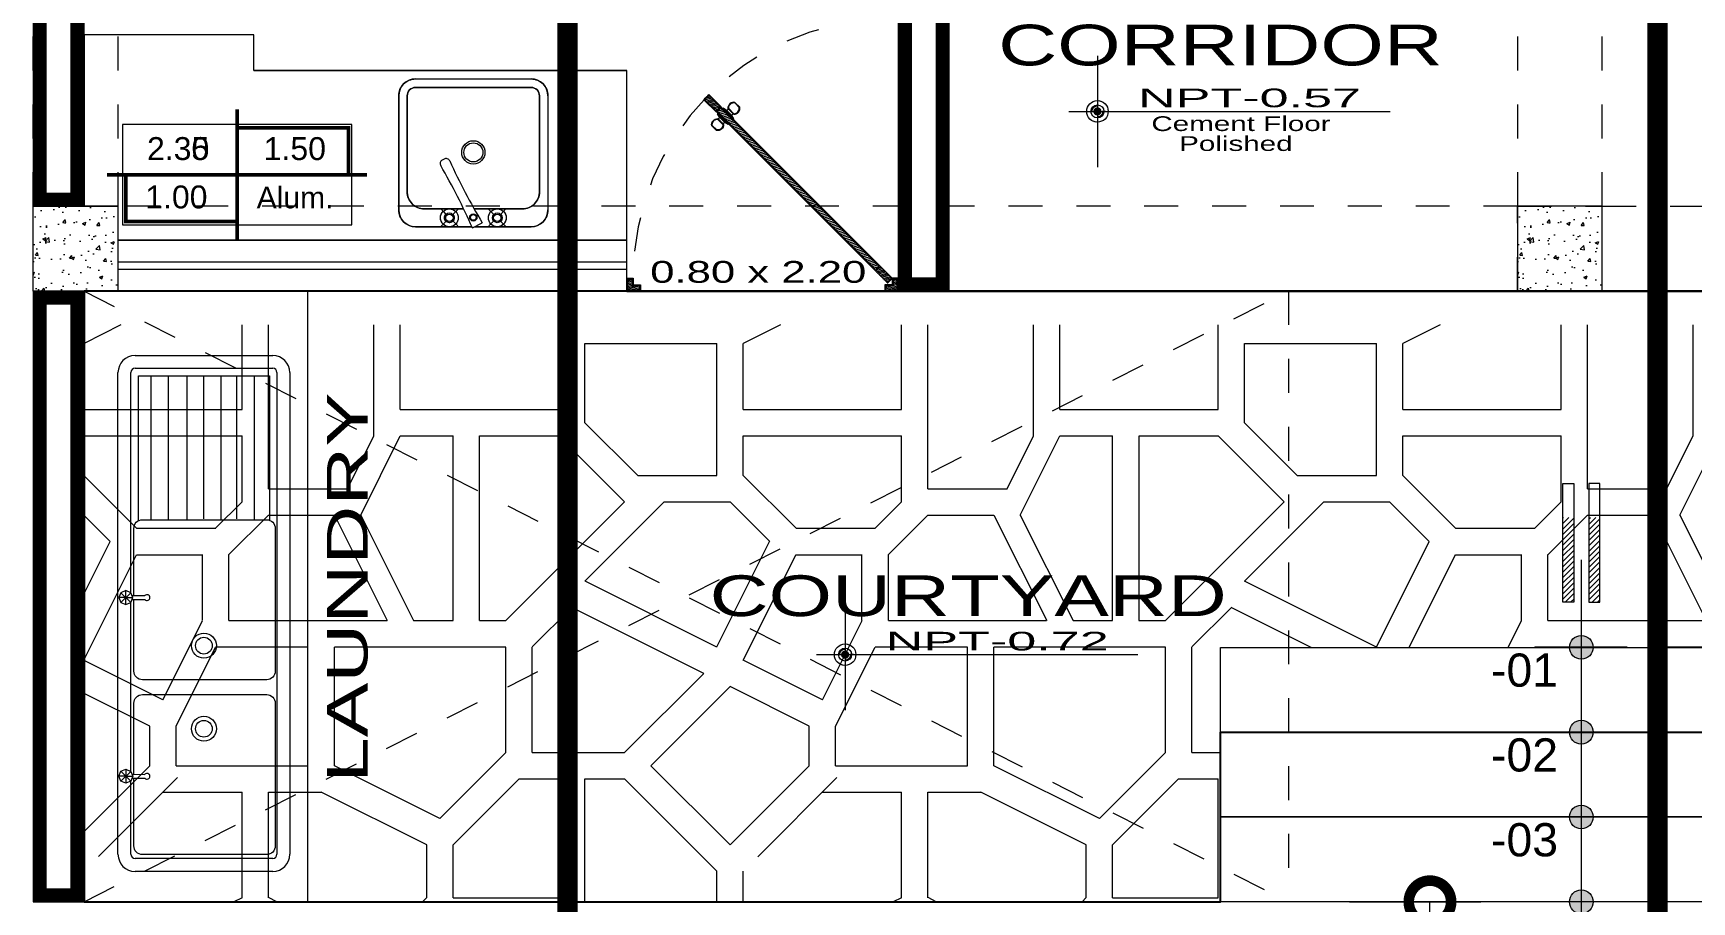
# Model space of a CAD drawing. Header units: millimetres. Extents: x 1555 to 3397, y 790 to 1592.
# Drawn here: x 1643.278 to 1648.166, y 812.033 to 814.593 of the extents above; entities that cross this region are included whole.
import ezdxf
from ezdxf.enums import TextEntityAlignment as Align

# ---------------------------------------------------------------- set-up
doc = ezdxf.new("R2010")
doc.units = ezdxf.units.MM
for name, pattern in [('ACAD_ISO10W100', [18.5, 12, -3, 0.5, -3]), ('DASHDOT', [1, 0.5, -0.25, 0, -0.25]), ('HIDDEN2', [4.7625, 3.175, -1.5875])]:
    doc.linetypes.add(name, pattern=pattern)
doc.layers.get('0').update_dxf_attribs({"lineweight": 5})
doc.layers.get('Defpoints').update_dxf_attribs({"lineweight": 5})
for name, color, linetype, lineweight in [('0-Columna', 253, 'Continuous', 13), ('0-Hach de Muro Alto', 145, 'Continuous', 5), ('0-Muro Alto', 145, 'Continuous', 5), ('1 simbolos', 250, 'Continuous', 9), ('COTAS', 7, 'Continuous', 9), ('FURNITURE', 155, 'Continuous', 5), ('muebles', 8, 'Continuous', 5), ('PASOS', 126, 'Continuous', 5), ('PUERTAS', 57, 'Continuous', 9), ('SIMBOLO CORTES', 10, 'DASHDOT', 5), ('SOMBRA01', 250, 'Continuous', 20), ('TEXT2', 7, 'Continuous', 9), ('TEXTURA VARIOS', 251, 'Continuous', 9), ('TEXTURAS ACHURADOS', 47, 'Continuous', 5), ('VENTANA', 150, 'Continuous', 5)]:
    doc.layers.add(name, color=color, linetype=linetype, lineweight=lineweight)
for name, color, linetype, lineweight, true_color in [('1 numeracion puertas ventanas', 7, 'Continuous', 9, 0x504a45), ('DETALLE TABLERO COCINA', 7, 'Continuous', 5, 0x686555), ('ESCALERA', 7, 'Continuous', 9, 0xb55e94), ('FLECHA ESCALERA', 7, 'Continuous', 5, 0xd15129), ('PISO 02', 7, 'Continuous', 15, 0x6b6a56), ('PISO LM', 7, 'Continuous', 25, 0x484242), ('PROYECCION DE VIGA', 7, 'HIDDEN2', 9, 0xd4bc9d), ('PROYECCION01', 7, 'HIDDEN2', 9, 0x6c4856), ('RELLENO DE MURO CORTE', 7, 'Continuous', 5, 0x5b605f), ('TEXTO', 7, 'Continuous', 20, 0x51594d), ('TEXTO-PASOS', 7, 'Continuous', 25, 0xb15430)]:
    doc.layers.add(name, color=color, linetype=linetype, lineweight=lineweight, true_color=true_color)
doc.styles.add('A-1', font='swissel.ttf', dxfattribs={"height": 0.075})
doc.styles.add('PEQUEÑO', font='sanss___.ttf', dxfattribs={"height": 0.075})
doc.styles.add('STYLE1', font='arial.ttf', dxfattribs={"width": 2, "height": 0.065})
doc.styles.add('STYLE1-50EJES', font='swissel.ttf', dxfattribs={"width": 1.2, "height": 0.085})
doc.styles.add('TEX-10', font='swissel.ttf', dxfattribs={"height": 0.1})
doc.styles.add('TEXTO-AMBIENTES', font='GOTHIC.TTF', dxfattribs={"width": 1.5, "height": 0.125})
doc.dimstyles.new('DIM-1-50ejes', dxfattribs={"dimtxt": 0.085, "dimasz": 0.25, "dimexe": 0.15, "dimexo": 0.18, "dimgap": 0.03, "dimtad": 2, "dimtih": 1, "dimtoh": 1, "dimzin": 0, "dimdsep": 46, "dimtxsty": 'STYLE1-50EJES', "dimblk1": 'DOTSMALL', "dimblk2": 'DOTSMALL', "dimsah": 1, "dimcen": 2.75, "dimclrd": 256, "dimclre": 256, "dimclrt": 256, "dimazin": 0, "dimtfac": 1, "dimtix": 1, "dimtmove": 0, "dimatfit": 3, "dimldrblk": 'DOTSMALL', "dimfxl": 1, "dimfxlon": 1, "dimtolj": 1, "dimtzin": 0, "dimlwd": -1, "dimlwe": -1, "dimarcsym": 0})
pattern_1 = [(195, (63.9287416, -91.8488966), (0.00103527618, -0.003863703305), [])]

# ---------------------------------------------------------------- blocks, each defined once
blk = doc.blocks.new('p1')
at = {"layer": 'PUERTAS'}
h = blk.add_hatch(dxfattribs=at)
h.set_pattern_fill('_USER', color=256, scale=0.004, angle=195, style=0, pattern_type=0)
h.set_pattern_definition(pattern_1)
h.paths.add_polyline_path([(237.241, -62.0283), (237.2268, -62.0424), (237.2622, -62.0778), (237.2763, -62.0636)])
edge = h.paths.add_edge_path()
edge.add_arc((237.2759, -62.0632), 0.7636, 135, 136.5008)
edge.add_line((236.722, -61.5376), (236.7573, -61.5729))
edge.add_line((236.7573, -61.5729), (236.7714, -61.5587))
edge.add_line((236.7714, -61.5587), (236.736, -61.5233))
h = blk.add_hatch(dxfattribs=at)
h.set_pattern_fill('_USER', color=256, scale=0.004, angle=195, style=0, pattern_type=0)
h.set_pattern_definition(pattern_1)
h.paths.add_polyline_path([(236.4968, -62.0661), (236.5098, -62.0661), (236.5098, -62.0861), (236.5318, -62.0861), (236.5318, -62.0991), (236.4968, -62.0991)])
h.paths.add_polyline_path([(237.2918, -62.0661), (237.2788, -62.0661), (237.2788, -62.0861), (237.2568, -62.0861), (237.2568, -62.0991), (237.2918, -62.0991)])
at = {"layer": 'RELLENO DE MURO CORTE'}
h = blk.add_hatch(dxfattribs=at)
h.set_pattern_fill('_USER', color=256, scale=0.005, angle=195, style=0, pattern_type=0)
h.set_pattern_definition([(195, (65.2181563, -97.5067757), (0.00129409523, -0.00482962913), [])])
h.paths.add_polyline_path([(237.2268, -62.0382), (237.2367, -62.0283), (236.7714, -61.563), (236.7615, -61.5729)])
at = {"layer": '0-Muro Alto', "lineweight": -3}
blk.add_line((237.2763, -62.0636), (237.2622, -62.0778), dxfattribs=at)
blk.add_lwpolyline([(236.736, -61.5233, 0.006549), (236.722, -61.5376), (236.7573, -61.5729), (236.7714, -61.5587)], format="xyb", close=True, dxfattribs=at)
blk.add_arc((237.2759, -62.0632), 0.7636, 89.9707, 90.0293, dxfattribs=at)
at = {"layer": 'PUERTAS'}
for points in [[(236.8129, -61.5457, 0.478386), (236.7919, -61.5635), (236.8091, -61.5807, 0.478386), (236.827, -61.5597)], [(236.7442, -61.6143, -0.478386), (236.7621, -61.5933), (236.7793, -61.6105, -0.478386), (236.7583, -61.6284)]]:
    blk.add_lwpolyline(points, format="xyb", close=True, dxfattribs=at)
for points in [[(236.7714, -61.5587), (236.7573, -61.5729), (237.2268, -62.0424), (237.241, -62.0283)], [(236.7929, -61.611), (236.7616, -61.5797), (236.7629, -61.5784), (236.7942, -61.6097)], [(236.7676, -61.5894), (236.7616, -61.5797), (236.7929, -61.611), (236.7832, -61.605)], [(236.7779, -61.6091), (236.7635, -61.5947), (236.7682, -61.59), (236.7826, -61.6044)], [(236.8096, -61.5943), (236.7783, -61.563), (236.777, -61.5643), (236.8083, -61.5956)], [(236.788, -61.569), (236.7783, -61.563), (236.8096, -61.5943), (236.8036, -61.5846)], [(236.8077, -61.5793), (236.7933, -61.5649), (236.7886, -61.5696), (236.803, -61.584)], [(236.4943, -62.0636), (236.5123, -62.0636), (236.5123, -62.0836), (236.5343, -62.0836), (236.5343, -62.1016), (236.4943, -62.1016)], [(237.2943, -62.0636), (237.2763, -62.0636), (237.2763, -62.0836), (237.2543, -62.0836), (237.2543, -62.1016), (237.2943, -62.1016)]]:
    blk.add_lwpolyline(points, close=True, dxfattribs=at)
at = {"layer": 'PUERTAS', "linetype": 'HIDDEN2', "ltscale": 0.012}
blk.add_arc((237.2759, -62.0632), 0.7636, 91.4715, 180.0293, dxfattribs=at)
at = {"layer": 'RELLENO DE MURO CORTE'}
for points in [[(236.812, -61.5473, 0.455015), (236.7936, -61.5628), (236.8098, -61.579, 0.455015), (236.8253, -61.5606)], [(236.7459, -61.6134, -0.455015), (236.7613, -61.5951), (236.7776, -61.6113, -0.455015), (236.7592, -61.6267)]]:
    blk.add_lwpolyline(points, format="xyb", close=True, dxfattribs=at)
for points in [[(236.7714, -61.563), (236.7615, -61.5729), (237.2268, -62.0382), (237.2367, -62.0283)], [(237.241, -62.0283), (237.2268, -62.0424), (237.2622, -62.0778), (237.2763, -62.0636)], [(236.4968, -62.0661), (236.5098, -62.0661), (236.5098, -62.0861), (236.5318, -62.0861), (236.5318, -62.0991), (236.4968, -62.0991)], [(237.2918, -62.0661), (237.2788, -62.0661), (237.2788, -62.0861), (237.2568, -62.0861), (237.2568, -62.0991), (237.2918, -62.0991)]]:
    blk.add_lwpolyline(points, close=True, dxfattribs=at)
blk = doc.blocks.new('yuhj')
at = {"color": 0, "linetype": 'ByBlock'}
for p, q in [((-0.5973, 0), (0.0659, 0)), ((0.0659, 0), (0.576, 0)), ((-0.5973, -0.0312), (-0.4188, -0.0312)), ((-0.3956, -0.0312), (-0.15, -0.0312)), ((-0.15, -0.0312), (0.0162, -0.0312)), ((0.0394, -0.0312), (0.576, -0.0312)), ((-0.6389, -0.3769), (-0.6389, -0.0416)), ((-0.6077, -0.3769), (-0.6077, -0.0416)), ((0.2174, -0.0805), (0.5679, -0.0805)), ((0.5864, -0.0416), (0.5864, -0.3769)), ((0.6177, -0.0416), (0.6177, -0.3769)), ((0.5679, -0.1224), (0.2174, -0.1224)), ((0.5679, -0.1674), (0.2174, -0.1674)), ((0.2201, -0.2093), (0.5679, -0.2093)), ((0.2174, -0.2511), (0.5679, -0.2511)), ((0.2201, -0.2897), (0.5679, -0.2897)), ((0.5679, -0.3316), (0.2174, -0.3316)), ((0.576, -0.3873), (-0.5973, -0.3873)), ((0.576, -0.4186), (-0.5973, -0.4186))]:
    blk.add_line(p, q, dxfattribs=at)
at = {"ltscale": 0.1}
for p, q in [((-0.4242, -0.019), (-0.4192, -0.007)), ((-0.3903, -0.0191), (-0.4242, -0.019)), ((-0.4193, -0.031), (-0.4242, -0.019)), ((-0.4193, -0.031), (-0.3952, -0.0071)), ((-0.4073, -0.036), (-0.4193, -0.031)), ((-0.4192, -0.007), (-0.4072, -0.0021)), ((-0.3953, -0.0311), (-0.4192, -0.007)), ((-0.412, -0.034), (-0.4121, -0.0656)), ((-0.4072, -0.019), (-0.4073, -0.036)), ((-0.3953, -0.0311), (-0.4073, -0.036)), ((-0.4072, -0.0021), (-0.3952, -0.0071)), ((-0.4072, -0.019), (-0.4072, -0.0021)), ((-0.4025, -0.0341), (-0.4026, -0.0656)), ((-0.3903, -0.0191), (-0.3953, -0.0311)), ((-0.3952, -0.0071), (-0.3903, -0.0191)), ((0.0158, -0.0071), (0.0108, -0.0191)), ((0.0108, -0.0191), (0.0448, -0.019)), ((0.0108, -0.0191), (0.0158, -0.0311)), ((0.0278, -0.0021), (0.0158, -0.0071)), ((0.0158, -0.0311), (0.0398, -0.007)), ((0.0398, -0.031), (0.0158, -0.0071)), ((0.0158, -0.0311), (0.0279, -0.036)), ((0.0231, -0.0341), (0.0232, -0.0656)), ((0.0398, -0.007), (0.0278, -0.0021)), ((0.0278, -0.019), (0.0278, -0.0021)), ((0.0278, -0.019), (0.0279, -0.036)), ((0.0279, -0.036), (0.0398, -0.031)), ((0.0326, -0.034), (0.0327, -0.0656)), ((0.0448, -0.019), (0.0398, -0.007)), ((0.0398, -0.031), (0.0448, -0.019))]:
    blk.add_line(p, q, dxfattribs=at)
at = {"color": 0, "linetype": 'ByBlock'}
for points in [[(-0.3646, -0.0386), (-0.2293, -0.0386, -0.414214), (-0.2085, -0.0594), (-0.2085, -0.3623, -0.414214), (-0.2293, -0.3831), (-0.5771, -0.3831, -0.414214), (-0.5979, -0.3623), (-0.5979, -0.0594, -0.414214), (-0.5771, -0.0386), (-0.412, -0.0386)], [(0.0326, -0.0387), (0.1965, -0.0386, -0.414214), (0.2174, -0.0594), (0.2174, -0.3623, -0.414214), (0.1965, -0.3831), (-0.1513, -0.3831, -0.414214), (-0.1721, -0.3623), (-0.1721, -0.0594, -0.414214), (-0.1513, -0.0386), (0.0231, -0.0386)]]:
    blk.add_lwpolyline(points, format="xyb", dxfattribs=at)
for points in [[(-0.4025, -0.0386), (-0.3646, -0.0386)], [(0.215, -0.0497), (0.5679, -0.0497), (0.5679, -0.3688), (0.2163, -0.3688)]]:
    blk.add_lwpolyline(points, dxfattribs=at)
for centre in [(-0.2915, -0.2093), (-0.0892, -0.2093)]:
    blk.add_circle(centre, 0.0304, dxfattribs=at)
for centre in [(-0.2915, -0.2093), (-0.0892, -0.2093)]:
    blk.add_circle(centre, 0.0204)
for centre, radius, start, end in [((-0.5973, -0.0416), 0.0416, 90, 180), ((0.576, -0.0416), 0.0416, 0, 90), ((-0.5973, -0.0416), 0.0104, 90, 180), ((0.576, -0.0416), 0.0104, 0, 90), ((-0.5973, -0.3769), 0.0416, 180, 270), ((-0.5973, -0.3769), 0.0104, 180, 270), ((0.576, -0.3769), 0.0416, 270, 0), ((0.576, -0.3769), 0.0104, 270, 0)]:
    blk.add_arc(centre, radius, start, end, dxfattribs=at)
at = {"ltscale": 0.1}
for centre, start, end in [((-0.4073, -0.0708), 132.3654, 47.4002), ((0.0279, -0.0708), 132.5998, 47.6346)]:
    blk.add_arc(centre, 0.00703, start, end, dxfattribs=at)
blk = doc.blocks.new('TipoVentana')
for p, q in [((0, -0.35), (0, 0)), ((-0.4, -0.175), (0.4, -0.175))]:
    blk.add_line(p, q)
blk.add_lwpolyline([(-0.4, -0.35), (0.4, -0.35), (0.4, 0), (-0.4, 0)], close=True)
at = {"style": 'PEQUEÑO'}
for tag, p in [('TIPO', (-0.1961, -0.1305)), ('ANCHO', (-0.2007, -0.2968))]:
    blk.add_attdef(tag, text='', height=0.075, dxfattribs=at).set_placement(p, align=Align.CENTER)
at = {"style": 'PEQUEÑO', "flags": 4}
for tag, p in [('ALFEIZ.', (0.2062, -0.1281)), ('ALTO', (0.1993, -0.2968))]:
    blk.add_attdef(tag, text='', height=0.075, dxfattribs=at).set_placement(p, align=Align.CENTER)
blk = doc.blocks.new('_DOTSMALL')
at = {"color": 0, "linetype": 'ByBlock', "const_width": 0.5}
blk.add_lwpolyline([(-0.0625, 0, 1), (0.0625, 0, 1)], format="xyb", close=True, dxfattribs=at)
blk = doc.blocks.new('*D523')
at = {"layer": 'COTAS', "transparency": 16777216}
for p, q in [((1647.1576, 812.0332), (1647.5446, 812.0332)), ((1647.3946, 810.9332), (1647.3946, 812.0332)), ((1647.1576, 810.9332), (1647.5446, 810.9332))]:
    blk.add_line(p, q, dxfattribs=at)
at = {"layer": 'Defpoints', "color": 0, "transparency": 16777216}
for p in [(1646.9776, 812.0332), (1647.3946, 812.0332), (1646.9776, 810.9332)]:
    blk.add_point(p, dxfattribs=at)
at = {"layer": 'COTAS', "transparency": 16777216, "xscale": 0.25, "yscale": 0.25, "zscale": 0.25}
for p, rotation in [((1647.3946, 812.0332), 90), ((1647.3946, 810.9332), 270)]:
    blk.add_blockref('_DOTSMALL', p, dxfattribs=dict(at, rotation=rotation))
at = {"layer": 'COTAS', "transparency": 16777216, "insert": (1647.5739, 811.4832), "char_height": 0.085, "attachment_point": 5, "style": 'STYLE1-50EJES'}
blk.add_mtext('\\A1;1.10', dxfattribs=at)

msp = doc.modelspace()

# ---------------------------------------------------------------- hatches: boundary and pattern name
at = {"layer": 'FLECHA ESCALERA'}
h = msp.add_hatch(dxfattribs=at)
h.set_pattern_fill('_USER', color=256, scale=0.01125, angle=585, pattern_type=0)
h.set_pattern_definition([(225, (1572.602337, 802.288063), (0.0079549513, -0.0079549513), [])])
h.paths.add_polyline_path([(1647.89552, 813.1662), (1647.86319, 813.1662), (1647.86319, 812.9162), (1647.89552, 812.9162)])
h.paths.add_polyline_path([(1647.81819, 813.1662), (1647.78587, 813.1662), (1647.78587, 812.9162), (1647.81819, 812.9162)])
at = {"layer": 'PASOS'}
h = msp.add_hatch(color=256, dxfattribs=at)
h.dxf.hatch_style = 1
h.paths.add_polyline_path([(1647.84069, 812.78322), (1647.87569, 812.78322, 0.4142136), (1647.84069, 812.81822)])
h.paths.add_polyline_path([(1647.80569, 812.78322), (1647.84069, 812.78322), (1647.84069, 812.81822, 0.4142136)])
h.paths.add_polyline_path([(1647.84069, 812.74822), (1647.84069, 812.78322), (1647.80569, 812.78322, 0.4142136)])
h.paths.add_polyline_path([(1647.84069, 812.74822, 0.4142136), (1647.87569, 812.78322), (1647.84069, 812.78322)])
h = msp.add_hatch(color=256, dxfattribs=at)
h.dxf.hatch_style = 1
h.paths.add_polyline_path([(1647.84069, 812.53322), (1647.87569, 812.53322, 0.4142136), (1647.84069, 812.56822)])
h.paths.add_polyline_path([(1647.80569, 812.53322), (1647.84069, 812.53322), (1647.84069, 812.56822, 0.4142136)])
h.paths.add_polyline_path([(1647.84069, 812.49822), (1647.84069, 812.53322), (1647.80569, 812.53322, 0.4142136)])
h.paths.add_polyline_path([(1647.84069, 812.49822, 0.4142136), (1647.87569, 812.53322), (1647.84069, 812.53322)])
h = msp.add_hatch(color=256, dxfattribs=at)
h.dxf.hatch_style = 1
h.paths.add_polyline_path([(1647.84069, 812.28322), (1647.87569, 812.28322, 0.4142136), (1647.84069, 812.31822)])
h.paths.add_polyline_path([(1647.80569, 812.28322), (1647.84069, 812.28322), (1647.84069, 812.31822, 0.4142136)])
h.paths.add_polyline_path([(1647.84069, 812.24822), (1647.84069, 812.28322), (1647.80569, 812.28322, 0.4142136)])
h.paths.add_polyline_path([(1647.84069, 812.24822, 0.4142136), (1647.87569, 812.28322), (1647.84069, 812.28322)])
h = msp.add_hatch(color=256, dxfattribs=at)
h.dxf.hatch_style = 1
h.paths.add_polyline_path([(1647.84069, 812.03322), (1647.87569, 812.03322, 0.4142136), (1647.84069, 812.06822)])
h.paths.add_polyline_path([(1647.80569, 812.03322), (1647.84069, 812.03322), (1647.84069, 812.06822, 0.4142136)])
h.paths.add_polyline_path([(1647.84069, 811.99822), (1647.84069, 812.03322), (1647.80569, 812.03322, 0.4142136)])
h.paths.add_polyline_path([(1647.84069, 811.99822, 0.4142136), (1647.87569, 812.03322), (1647.84069, 812.03322)])
at = {"layer": 'PISO 02'}
h = msp.add_hatch(dxfattribs=at)
h.set_pattern_fill('FLGSTONE', color=256, scale=1.944, style=0, pattern_type=2)
h.set_pattern_definition([(0, (1779.0388, 776.819), (0, 1.944), [0.3888, -1.5552]), (0, (1780.5552, 776.9745), (0, 1.944), [0.34992, -1.59408]), (0, (1780.594, 777.0522), (0, 1.944), [0.31104, -1.63296]), (0, (1779.7387, 777.3633), (0, 1.944), [0.23328, -0.07776, 0.15552, -1.47744]), (0, (1779.0388, 777.4021), (0, 1.944), [0.11664, -1.63296, 0.11664, -0.07776]), (0, (1779.7776, 777.441), (0, 1.944), [0.3888, -1.5552]), (0, (1780.8273, 777.4799), (0, 1.944), [0.27216, -1.67184]), (0, (1779.8942, 777.791), (0, 1.944), [0.27216, -0.07776, 0.50544, -1.08864]), (0, (1779.933, 777.8687), (0, 1.944), [0.46656, -0.07776, 0.11664, -0.07776, 0.07776, -1.12752]), (0, (1779.661, 778.063), (0, 1.944), [0.1944, -1.7496]), (0, (1779.661, 778.1409), (0, 1.944), [0.23328, -1.71072]), (0, (1780.0497, 778.1797), (0, 1.944), [0.1944, -1.7496]), (0, (1779.2721, 778.2186), (0, 1.944), [0.1944, -1.7496]), (0, (1780.0497, 778.2575), (0, 1.944), [0.23328, -1.71072]), (0, (1779.1944, 778.2964), (0, 1.944), [0.23328, -1.71072]), (0, (1779.5054, 778.413), (0, 1.944), [0.46656, -0.46656, 0.15552, -0.07776, 0.23328, -0.54432]), (0, (1779.5054, 778.4908), (0, 1.944), [0.46656, -0.46656, 0.46656, -0.54432]), (0, (1779.0388, 778.6852), (0, 1.944), [0.3888, -1.5552]), (90, (1779.0388, 776.819), (-1.944, 1e-16), [0.5832, -1.04976, 0.23328, -0.07776]), (90, (1779.4276, 776.819), (-1.944, 1e-16), [0.31104, -1.1664, 0.3888, -0.07776]), (90, (1779.5054, 776.819), (-1.944, 1e-16), [0.31104, -1.1664, 0.11664, -0.07776, 0.1944, -0.07776]), (90, (1779.6998, 777.441), (-1.944, 1e-16), [0.11664, -1.82736]), (90, (1779.7776, 777.441), (-1.944, 1e-16), [0.11664, -1.82736]), (90, (1779.8553, 777.8687), (-1.944, 1e-16), [0.1944, -1.7496]), (90, (1779.933, 777.8687), (-1.944, 1e-16), [0.1944, -1.7496]), (90, (1780.0497, 777.0522), (-1.944, 1e-16), [0.31104, -0.89424, 0.66096, -0.07776]), (90, (1780.1664, 777.441), (-1.944, 1e-16), [0.34992, -1.59408]), (90, (1780.2441, 777.441), (-1.944, 1e-16), [0.34992, -1.59408]), (90, (1779.972, 777.0522), (-1.944, 1e-16), [0.31104, -0.85536, 0.1944, -0.07776, 0.42768, -0.07776]), (90, (1780.3608, 778.413), (-1.944, 1e-16), [0.34992, -1.59408]), (90, (1780.4385, 778.4908), (-1.944, 1e-16), [0.31104, -1.63296]), (90, (1780.5163, 777.0522), (-1.944, 1e-16), [0.15552, -1.78848]), (90, (1780.594, 777.0522), (-1.944, 1e-16), [0.15552, -0.66096, 0.54432, -0.5832]), (90, (1780.6718, 777.8687), (-1.944, 1e-16), [0.54432, -1.39968]), (90, (1780.7496, 777.4799), (-1.944, 1e-16), [0.31104, -1.63296]), (90, (1780.8273, 777.4799), (-1.944, 1e-16), [0.31104, -1.63296]), (90, (1780.905, 777.0522), (-1.944, 1e-16), [0.34992, -1.08864, 0.42768, -0.07776]), (45, (1779.0388, 777.9853), (1e-16, 1.944), [0.329908, -2.419323]), (45, (1779.1555, 777.4799), (1e-16, 1.944), [0.329908, -2.419323]), (45, (1779.2332, 777.441), (1e-16, 1.944), [0.329908, -2.419323]), (45, (1779.4665, 777.2077), (1e-16, 1.944), [0.329908, -2.419323]), (45, (1779.5054, 777.13), (1e-16, 1.944), [0.329908, -2.418449]), (45, (1780.3608, 776.8967), (1e-16, 1.944), [0.219938, -2.529293]), (45, (1780.594, 777.2077), (1e-16, 1.944), [0.274923, -2.474308]), (45, (1780.5552, 777.2855), (1e-16, 1.944), [0.274923, -2.474308]), (45, (1780.7496, 777.8687), (1e-16, 1.944), [0.494862, -2.25437]), (45, (1780.8273, 777.791), (1e-16, 1.944), [0.164954, -2.584277]), (45, (1780.4385, 776.8578), (1e-16, 1.944), [0.164954, -2.584277]), (45, (1779.9331, 778.0631), (1e-16, 1.944), [0.164954, -2.584277]), (45, (1779.8942, 778.1409), (1e-16, 1.944), [0.10997, -2.639262]), (135, (1779.5832, 778.102), (-1.944, 1e-16), [0.164954, -2.584277]), (135, (1779.6609, 778.1409), (-1.944, 1e-16), [0.219939, -2.529293]), (315, (1780.9051, 778.413), (1.944, -5e-16), [0.274923, -2.474308]), (315, (1779.2332, 777.441), (1.944, -5e-16), [0.329908, -2.419323]), (315, (1779.1555, 777.4021), (1.944, -5e-16), [0.384892, -2.36434]), (315, (1779.0388, 778.4519), (1.944, -5e-16), [0.219938, -2.529293]), (206.56505, (1779.972, 777.0522), (-1.944, -8e-10), [0.521634, -3.825283]), (206.56505, (1779.972, 776.97445), (-1.944, -8e-10), [0.521634, -3.825283]), (153.43495, (1779.7387, 777.6354), (-1.944, 8e-10), [0.260807, -0.086936, 0.434698, -3.564476]), (153.43495, (1779.6998, 777.55765), (-1.944, 8e-10), [0.260807, -0.086936, 0.434698, -3.564476]), (153.43495, (1780.3608, 776.8189), (-1.944, 8e-10), [0.347753, -3.999163]), (153.43495, (1780.3608, 776.8967), (-1.944, 8e-10), [0.347753, -3.999163]), (153.43495, (1780.5163, 777.2077), (-1.944, 8e-10), [0.347753, -3.999163]), (153.43495, (1780.5552, 777.2855), (-1.944, 8e-10), [0.347753, -3.999163]), (63.43495, (1779.4276, 777.7909), (8e-10, 1.944), [0.347753, -3.999163]), (63.43495, (1779.5054, 777.75205), (8e-10, 1.944), [0.347753, -3.999163]), (63.43495, (1780.3219, 778.1797), (8e-10, 1.944), [0.260807, -4.08611]), (63.43495, (1779.7776, 777.55765), (8e-10, 1.944), [0.260807, -4.08611]), (63.43495, (1779.7387, 777.6354), (8e-10, 1.944), [0.260807, -4.08611]), (63.43495, (1780.283, 778.2575), (8e-10, 1.944), [0.173877, -4.17304]), (296.56505, (1780.2441, 778.1797), (8e-10, -1.944), [0.347753, -3.999163]), (296.56505, (1780.3219, 778.1797), (8e-10, -1.944), [0.347753, -3.999163])])
h.paths.add_polyline_path([(1648.52765, 812.78322), (1648.52765, 812.03322), (1650.62765, 812.03322), (1650.62765, 813.73322), (1643.42765, 813.73322), (1643.42765, 812.03322), (1646.77765, 812.03322), (1646.77765, 812.78322)])
at = {"layer": 'TEXTURA VARIOS'}
h = msp.add_hatch(color=256, dxfattribs=at)
h.paths.add_polyline_path([(1646.4145, 814.39686), (1646.4145, 814.39436, -0.4142136), (1646.44621, 814.36265), (1646.44871, 814.36265, 0.4142136)])
h.paths.add_polyline_path([(1646.38278, 814.36265), (1646.38028, 814.36265, 0.4142136), (1646.4145, 814.32843), (1646.4145, 814.33093, -0.4142136)])
h = msp.add_hatch(color=256, dxfattribs=at)
h.paths.add_polyline_path([(1646.4145, 814.37686), (1646.4145, 814.38186, 0.4142136), (1646.39528, 814.36265), (1646.40028, 814.36265, -0.4142136)])
h.paths.add_polyline_path([(1646.43371, 814.36265), (1646.42871, 814.36265, -0.4142136), (1646.4145, 814.34843), (1646.4145, 814.34343, 0.4142136)])
h = msp.add_hatch(color=256, dxfattribs=at)
h.paths.add_polyline_path([(1646.4145, 814.35054), (1646.4145, 814.36265), (1646.40239, 814.36265, 0.4142136)])
h.paths.add_polyline_path([(1646.42661, 814.36265), (1646.4145, 814.36265), (1646.4145, 814.35054, 0.4142136)])
h.paths.add_polyline_path([(1646.42661, 814.36265, 0.4142136), (1646.4145, 814.37476), (1646.4145, 814.36265)])
h.paths.add_polyline_path([(1646.4145, 814.36265), (1646.4145, 814.37476, 0.4142136), (1646.40239, 814.36265)])
h = msp.add_hatch(color=256, dxfattribs=at)
h.paths.add_polyline_path([(1645.67082, 812.79588), (1645.67082, 812.79338, -0.4142136), (1645.70253, 812.76167), (1645.70503, 812.76167, 0.4142136)])
h.paths.add_polyline_path([(1645.6391, 812.76167), (1645.6366, 812.76167, 0.4142136), (1645.67082, 812.72745), (1645.67082, 812.72995, -0.4142136)])
h = msp.add_hatch(color=256, dxfattribs=at)
h.paths.add_polyline_path([(1645.67082, 812.77588), (1645.67082, 812.78088, 0.4142136), (1645.6516, 812.76167), (1645.6566, 812.76167, -0.4142136)])
h.paths.add_polyline_path([(1645.69003, 812.76167), (1645.68503, 812.76167, -0.4142136), (1645.67082, 812.74745), (1645.67082, 812.74245, 0.4142136)])
h = msp.add_hatch(color=256, dxfattribs=at)
h.paths.add_polyline_path([(1645.67082, 812.74956), (1645.67082, 812.76167), (1645.65871, 812.76167, 0.4142136)])
h.paths.add_polyline_path([(1645.68293, 812.76167), (1645.67082, 812.76167), (1645.67082, 812.74956, 0.4142136)])
h.paths.add_polyline_path([(1645.68293, 812.76167, 0.4142136), (1645.67082, 812.77378), (1645.67082, 812.76167)])
h.paths.add_polyline_path([(1645.67082, 812.76167), (1645.67082, 812.77378, 0.4142136), (1645.65871, 812.76167)])
at = {"layer": 'TEXTURAS ACHURADOS'}
h = msp.add_hatch(dxfattribs=at)
h.set_pattern_fill('CONCRET3', color=256, scale=0.014, angle=360, pattern_type=2)
h.set_pattern_definition([(50, (1713.153265, 763.482205), (0.100416426, -0.0087853), [0.0105, -0.1155]), (355, (1713.15326, 763.48221), (-0.01942519, 0.1053069), [0.0084, -0.0924]), (100.4514, (1713.16163, 763.48147), (0.08099131, 0.09652154), [0.00892363, -0.0981599]), (46.1842, (1713.15326, 763.5102), (0.14941375, -0.02317266), [0.01575, -0.17325]), (96.6356, (1713.16572, 763.50827), (0.13085278, 0.1363765), [0.01338544, -0.14723982]), (351.1842, (1713.15326, 763.5102), (0.13085267, 0.1363766), [0.0126, -0.1386]), (21, (1713.167265, 763.503205), (0.08356699, -0.056366645), [0.0105, -0.1155]), (326, (1713.16726, 763.50321), (0.03406415, 0.10152101), [0.0084, -0.0924]), (71.4514, (1713.17423, 763.49851), (0.11763117, 0.04515427), [0.00892363, -0.0981599]), (37.5, (1713.153265, 763.482205), (0.00170238, 0.04660514), [0, -0.09128, 0, -0.0938, 0, -0.09275]), (7.5, (1713.153265, 763.482205), (0.036829735, 0.05521764), [0, -0.05348, 0, -0.08918, 0, -0.03535]), (327.5, (1713.122045, 763.482205), (0.074735141, -0.003157682), [0, -0.035, 0, -0.1092, 0, -0.1449]), (317.5, (1713.108045, 763.482205), (0.081646064, 0.0140147), [0, -0.0455, 0, -0.07252, 0, -0.1029])])
h.paths.add_polyline_path([(1643.27765, 814.08322), (1643.52765, 814.08322), (1643.52765, 813.83322), (1643.27765, 813.83322)])
h = msp.add_hatch(dxfattribs=at)
h.set_pattern_fill('CONCRET3', color=256, scale=0.014, angle=360, pattern_type=2)
h.set_pattern_definition([(50, (1717.528265, 763.482205), (0.100416426, -0.0087853), [0.0105, -0.1155]), (355, (1717.52826, 763.48221), (-0.01942519, 0.1053069), [0.0084, -0.0924]), (100.4514, (1717.53663, 763.48147), (0.08099131, 0.09652154), [0.00892363, -0.0981599]), (46.1842, (1717.52826, 763.5102), (0.14941375, -0.02317266), [0.01575, -0.17325]), (96.6356, (1717.54072, 763.50827), (0.13085278, 0.1363765), [0.01338544, -0.14723982]), (351.1842, (1717.52826, 763.5102), (0.13085267, 0.1363766), [0.0126, -0.1386]), (21, (1717.542265, 763.503205), (0.08356699, -0.056366645), [0.0105, -0.1155]), (326, (1717.54226, 763.50321), (0.03406415, 0.10152101), [0.0084, -0.0924]), (71.4514, (1717.54923, 763.49851), (0.11763117, 0.04515427), [0.00892363, -0.0981599]), (37.5, (1717.528265, 763.482205), (0.00170238, 0.04660514), [0, -0.09128, 0, -0.0938, 0, -0.09275]), (7.5, (1717.528265, 763.482205), (0.036829735, 0.05521764), [0, -0.05348, 0, -0.08918, 0, -0.03535]), (327.5, (1717.497045, 763.482205), (0.074735141, -0.003157682), [0, -0.035, 0, -0.1092, 0, -0.1449]), (317.5, (1717.483045, 763.482205), (0.081646064, 0.0140147), [0, -0.0455, 0, -0.07252, 0, -0.1029])])
h.paths.add_polyline_path([(1647.65265, 814.08322), (1647.90265, 814.08322), (1647.90265, 813.83322), (1647.65265, 813.83322)])

# ---------------------------------------------------------------- linework, layer by layer
at = {"layer": '0-Columna'}
for points in [[(1643.52765, 813.83322), (1643.27765, 813.83322), (1643.27765, 814.08322), (1643.52765, 814.08322)], [(1647.90265, 814.08322), (1647.65265, 814.08322), (1647.65265, 813.83322), (1647.90265, 813.83322)]]:
    msp.add_lwpolyline(points, close=True, dxfattribs=at)
at = {"layer": '0-Hach de Muro Alto', "const_width": 0.04}
for points in [[(1643.29765, 814.10322), (1643.40765, 814.10322), (1643.40765, 818.56322), (1643.29765, 818.56322)], [(1645.95765, 816.26322), (1645.84765, 816.26322), (1645.84765, 813.85322), (1645.95765, 813.85322)], [(1643.40765, 813.81322), (1643.29765, 813.81322), (1643.29765, 812.05322), (1643.40765, 812.05322)]]:
    msp.add_lwpolyline(points, close=True, dxfattribs=at)
at = {"layer": '0-Muro Alto'}
msp.add_line((1643.92765, 814.48322), (1645.02765, 814.48322), dxfattribs=at)
for points in [[(1643.27765, 814.08322), (1643.42765, 814.08322), (1643.42765, 818.58322), (1643.27765, 818.58322)], [(1645.97765, 816.28322), (1645.82765, 816.28322), (1645.82765, 813.83322), (1645.97765, 813.83322)], [(1643.52765, 813.83322), (1645.02765, 813.83322), (1645.02765, 813.98322), (1643.52765, 813.98322)], [(1643.42765, 813.83322), (1643.27765, 813.83322), (1643.27765, 812.03322), (1643.42765, 812.03322)]]:
    msp.add_lwpolyline(points, close=True, dxfattribs=at)
msp.add_lwpolyline([(1645.82765, 816.13322), (1645.82765, 813.98322)], dxfattribs=at)
for points in [[(1644.355, 814.4083, -0.4142136), (1644.405, 814.4583), (1644.745, 814.4583, -0.4142136), (1644.795, 814.4083), (1644.795, 814.07268, -0.4142136), (1644.745, 814.02268), (1644.57911, 814.02268), (1644.57234, 814.01918, 0.0005262), (1644.5708, 814.02268), (1644.47845, 814.02268), (1644.405, 814.02268, -0.4142136), (1644.355, 814.07268)], [(1644.54068, 814.24189, -1), (1644.60932, 814.24189, -1)], [(1644.575, 814.20757, -1), (1644.575, 814.27621, -1)], [(1644.575, 814.26997, -1), (1644.575, 814.21381, -1)], [(1644.60308, 814.24189, -1), (1644.54692, 814.24189, -1)], [(1644.50435, 814.05988, -1), (1644.50435, 814.03828, -1)], [(1644.51515, 814.04908, -0.4142136), (1644.50435, 814.03828, -0.4142136), (1644.49355, 814.04908, -0.4142136), (1644.50435, 814.05988, -0.4142136)], [(1644.64565, 814.05988, -1), (1644.64565, 814.03828, -1)], [(1644.64565, 814.05988, -0.4142136), (1644.65645, 814.04908, -0.4142136), (1644.64565, 814.03828, -0.4142136), (1644.63485, 814.04908, -0.4142136)]]:
    msp.add_lwpolyline(points, format="xyb", close=True, dxfattribs=at)
at = {"layer": '1 numeracion puertas ventanas', "linetype": 'Continuous', "const_width": 0.0108}
for points in [[(1643.87884, 813.98322), (1643.87884, 814.36913)], [(1643.87884, 813.98322), (1643.87884, 814.36913)], [(1643.87884, 814.31413), (1644.20702, 814.31413), (1644.20702, 814.17617)], [(1643.87884, 814.31413), (1644.20702, 814.31413), (1644.20702, 814.17617)], [(1643.49566, 814.1762), (1644.26202, 814.17618)], [(1643.49566, 814.1762), (1644.26202, 814.17618)], [(1643.87884, 814.03822), (1643.55066, 814.03822), (1643.55066, 814.1762)], [(1643.87884, 814.03822), (1643.55066, 814.03822), (1643.55066, 814.1762)]]:
    msp.add_lwpolyline(points, dxfattribs=at)
at = {"layer": 'DETALLE TABLERO COCINA'}
msp.add_lwpolyline([(1645.02765, 814.48322), (1643.92765, 814.48322), (1643.92765, 814.58822), (1643.42765, 814.58822), (1643.42765, 814.08322), (1643.52765, 814.08322), (1643.52765, 813.98322), (1645.02765, 813.98322)], close=True, dxfattribs=at)
at = {"layer": 'ESCALERA'}
for points in [[(1646.77765, 812.78322), (1648.52765, 812.78322), (1648.52765, 812.53322), (1646.77765, 812.53322)], [(1646.77765, 812.53322), (1648.52765, 812.53322), (1648.52765, 812.28322), (1646.77765, 812.28322)], [(1646.77765, 812.28322), (1648.52765, 812.28322), (1648.52765, 812.03322), (1646.77765, 812.03322)]]:
    msp.add_lwpolyline(points, close=True, dxfattribs=at)
at = {"layer": 'FLECHA ESCALERA', "ltscale": 0.5}
for points in [[(1647.81819, 812.9162), (1647.78587, 812.9162), (1647.78587, 813.2662), (1647.81819, 813.2662)], [(1647.86319, 812.9162), (1647.89552, 812.9162), (1647.89552, 813.2662), (1647.86319, 813.2662)]]:
    msp.add_lwpolyline(points, close=True, dxfattribs=at)
msp.add_lwpolyline([(1647.84069, 813.0412), (1647.84069, 811.8316)], dxfattribs=at)
at = {"layer": 'FURNITURE', "linetype": 'Continuous'}
msp.add_line((1644.08705, 812.03322), (1644.08705, 813.83322), dxfattribs=at)
at = {"layer": 'muebles'}
for p, q in [((1644.405, 814.4583), (1644.745, 814.4583)), ((1644.405, 814.4333), (1644.745, 814.4333)), ((1644.355, 814.4083), (1644.355, 814.07268)), ((1644.38, 814.4083), (1644.38, 814.12548)), ((1644.77, 814.4083), (1644.77, 814.12548)), ((1644.795, 814.4083), (1644.795, 814.07268)), ((1644.48865, 814.22235), (1644.48332, 814.21942)), ((1644.43, 814.07548), (1644.54641, 814.07548)), ((1644.54641, 814.07548), (1644.455, 814.07548)), ((1644.49696, 814.04119), (1644.47999, 814.02422)), ((1644.49734, 814.05729), (1644.48035, 814.07428)), ((1644.5118, 814.05603), (1644.5292, 814.07343)), ((1644.52955, 814.02508), (1644.51256, 814.04206)), ((1644.57234, 814.01918), (1644.60137, 814.03419)), ((1644.69299, 814.07548), (1644.57734, 814.07548)), ((1644.57734, 814.07548), (1644.72, 814.07548)), ((1644.62045, 814.02508), (1644.63744, 814.04206)), ((1644.6382, 814.05603), (1644.6208, 814.07343)), ((1644.65266, 814.05729), (1644.66965, 814.07428)), ((1644.65303, 814.04119), (1644.67001, 814.02422)), ((1644.405, 814.02268), (1644.5708, 814.02268)), ((1644.57911, 814.02268), (1644.745, 814.02268))]:
    msp.add_line(p, q, dxfattribs=at)
for points in [[(1644.795, 814.07268, -0.4142136), (1644.745, 814.02268), (1644.57911, 814.02268), (1644.57234, 814.01918, 0.0005262), (1644.5708, 814.02268), (1644.405, 814.02268, -0.4142136), (1644.355, 814.07268), (1644.355, 814.4083, -0.4142136), (1644.405, 814.4583), (1644.745, 814.4583, -0.4142136), (1644.795, 814.4083)], [(1644.405, 814.4583), (1644.745, 814.4583, -0.4142136), (1644.795, 814.4083), (1644.795, 814.07268, -0.4142136), (1644.745, 814.02268), (1644.57911, 814.02268), (1644.57234, 814.01918, 0.0005262), (1644.5708, 814.02268), (1644.405, 814.02268, -0.4142136), (1644.355, 814.07268), (1644.355, 814.4083, -0.4142136)], [(1644.77, 814.12548, -0.4142136), (1644.72, 814.07548), (1644.67085, 814.07548), (1644.66371, 814.06833, -0.6798664), (1644.64565, 814.02268, -1), (1644.64565, 814.07548), (1644.72, 814.07548, 0.4142136), (1644.77, 814.12548), (1644.77, 814.4083, 0.4142136), (1644.745, 814.4333), (1644.405, 814.4333, 0.4142136), (1644.38, 814.4083), (1644.38, 814.12548, 0.4142136), (1644.43, 814.07548), (1644.50435, 814.07548, -1), (1644.50435, 814.02268, -0.6798664), (1644.48629, 814.06833), (1644.47915, 814.07548), (1644.43, 814.07548, -0.4142136), (1644.38, 814.12548), (1644.38, 814.4083, -0.4142136), (1644.405, 814.4333), (1644.745, 814.4333, -0.4142136), (1644.77, 814.4083)], [(1644.405, 814.4333), (1644.745, 814.4333, -0.4142136), (1644.77, 814.4083), (1644.77, 814.12548, -0.4142136), (1644.72, 814.07548), (1644.67085, 814.07548), (1644.66371, 814.06833, -0.4275922), (1644.66407, 814.03016), (1644.67155, 814.02268), (1644.57911, 814.02268), (1644.57234, 814.01918, 0.0005262), (1644.5708, 814.02268), (1644.47845, 814.02268), (1644.48593, 814.03016, -0.2023748), (1644.47795, 814.04908, -0.2072806), (1644.48629, 814.06833), (1644.47915, 814.07548), (1644.43, 814.07548, -0.4142136), (1644.38, 814.12548), (1644.38, 814.4083, -0.4142136)], [(1644.575, 814.20757, -1), (1644.575, 814.27621, -1)], [(1644.60932, 814.24189, -1), (1644.54068, 814.24189, -1)], [(1644.575, 814.20757, -1), (1644.575, 814.27621, -1)], [(1644.575, 814.21381, -1), (1644.575, 814.26997, -1)], [(1644.575, 814.26997, -1), (1644.575, 814.21381, -1)], [(1644.60308, 814.24189, -1), (1644.54692, 814.24189, -1)], [(1644.53125, 814.07548), (1644.51478, 814.05901, -0.6593873), (1644.50435, 814.03468, -0.4142136), (1644.48995, 814.04908, -0.2142817), (1644.49478, 814.05984), (1644.47915, 814.07548)], [(1644.50435, 814.03468, -1), (1644.50435, 814.06348, -1)], [(1644.50435, 814.03828, -1), (1644.50435, 814.05988, -1)], [(1644.50435, 814.05988, -1), (1644.50435, 814.03828, -1)], [(1644.51515, 814.04908, -1), (1644.49355, 814.04908, -1)], [(1644.575, 814.03948, -1), (1644.575, 814.06108, -1)], [(1644.575, 814.04188, -1), (1644.575, 814.05868, -1)], [(1644.5834, 814.05028, -1), (1644.5666, 814.05028, -1)], [(1644.575, 814.04188, -1), (1644.575, 814.05868, -1)], [(1644.67085, 814.07548), (1644.66371, 814.06833, -0.2072806), (1644.67205, 814.04908, -1), (1644.61925, 814.04908, -0.1954545), (1644.62674, 814.06749), (1644.61875, 814.07548)], [(1644.64565, 814.03468, -1), (1644.64565, 814.06348, -1)], [(1644.64565, 814.06348, -1), (1644.64565, 814.03468, -1)], [(1644.66005, 814.04908, -1), (1644.63125, 814.04908, -1)], [(1644.64565, 814.03828, -1), (1644.64565, 814.05988, -1)], [(1644.64565, 814.05988, -1), (1644.64565, 814.03828, -1)], [(1644.65645, 814.04908, -1), (1644.63485, 814.04908, -1)]]:
    msp.add_lwpolyline(points, format="xyb", close=True, dxfattribs=at)
for centre, radius in [((1644.575, 814.24189), 0.03432), ((1644.575, 814.24189), 0.02808), ((1644.50435, 814.04908), 0.0264), ((1644.50435, 814.04908), 0.0144), ((1644.50435, 814.04908), 0.0108), ((1644.575, 814.05028), 0.0108), ((1644.575, 814.05028), 0.0084), ((1644.64565, 814.04908), 0.0264), ((1644.64565, 814.04908), 0.0144), ((1644.64565, 814.04908), 0.0108)]:
    msp.add_circle(centre, radius, dxfattribs=at)
for centre, radius, start, end in [((1644.405, 814.4083), 0.05, 90, 180), ((1644.405, 814.4083), 0.025, 90, 180), ((1644.745, 814.4083), 0.05, 0, 90), ((1644.745, 814.4083), 0.025, 0, 90), ((1644.4891, 814.2089), 0.012, 118.79237, 210.25582), ((1642.90883, 813.2871), 1.81747, 23.75323, 30.25582), ((1644.49443, 814.21183), 0.012, 24.52768, 118.79237), ((1646.18319, 814.98243), 1.84426, 204.52768, 210.94084), ((1644.43, 814.12548), 0.05, 180, 270), ((1644.53277, 814.13424), 0.03, 270, 270.34937), ((1644.72, 814.12548), 0.05, 270, 0), ((1644.405, 814.07268), 0.05, 180, 270), ((1644.745, 814.07268), 0.05, 270, 360)]:
    msp.add_arc(centre, radius, start, end, dxfattribs=at)
at = {"layer": 'PASOS', "ltscale": 0.5}
for centre in [(1647.84069, 812.78322), (1647.84069, 812.53322), (1647.84069, 812.28322), (1647.84069, 812.03322)]:
    msp.add_circle(centre, 0.035, dxfattribs=at)
at = {"layer": 'PISO LM'}
msp.add_line((1645.02765, 813.83322), (1650.62765, 813.83322), dxfattribs=at)
msp.add_lwpolyline([(1648.52765, 812.03322), (1650.62765, 812.03322), (1650.62765, 813.83322), (1643.42765, 813.83322), (1643.42765, 812.03322), (1646.77765, 812.03322), (1646.77765, 812.53322), (1648.52765, 812.53322)], close=True, dxfattribs=at)
at = {"layer": 'PROYECCION DE VIGA', "linetype": 'HIDDEN2', "ltscale": 0.03}
for points in [[(1643.27765, 818.58322), (1643.52765, 818.58322), (1643.52765, 814.08322), (1643.27765, 814.08322)], [(1647.65265, 814.08322), (1647.90265, 814.08322), (1647.90265, 818.58322), (1647.65265, 818.58322)], [(1643.52765, 813.83322), (1647.65265, 813.83322), (1647.65265, 814.08322), (1643.52765, 814.08322)], [(1647.90265, 814.08322), (1652.02765, 814.08322), (1652.02765, 813.83322), (1647.90265, 813.83322)]]:
    msp.add_lwpolyline(points, close=True, dxfattribs=at)
at = {"layer": 'PROYECCION01', "linetype": 'HIDDEN2', "ltscale": 0.03}
for p, q in [((1643.42765, 812.03322), (1646.97765, 813.83322)), ((1643.42765, 813.83322), (1646.97765, 812.03322))]:
    msp.add_line(p, q, dxfattribs=at)
msp.add_lwpolyline([(1643.52765, 813.83322), (1646.97765, 813.83322), (1646.97765, 812.03322), (1643.42765, 812.03322)], dxfattribs=at)
at = {"layer": 'SIMBOLO CORTES', "linetype": 'ACAD_ISO10W100', "ltscale": 0.07, "const_width": 0.05972}
for points in [[(1647.52975, 820.37926), (1648.06515, 820.37926), (1648.06515, 799.03325), (1647.57957, 799.03325)], [(1644.35265, 820.12949), (1644.85265, 820.12949), (1644.85265, 799.03325), (1644.35265, 799.03325)]]:
    msp.add_lwpolyline(points, dxfattribs=at)
at = {"layer": 'SOMBRA01'}
for p, q in [((1646.43871, 814.36265), (1646.42871, 814.36265)), ((1646.42871, 814.36265), (1646.43371, 814.36265)), ((1646.43871, 814.36265), (1646.44871, 814.36265)), ((1646.44371, 814.36265), (1646.44871, 814.36265)), ((1645.69503, 812.76167), (1645.68503, 812.76167)), ((1645.68503, 812.76167), (1645.69003, 812.76167)), ((1645.69503, 812.76167), (1645.70503, 812.76167)), ((1645.70003, 812.76167), (1645.70503, 812.76167))]:
    msp.add_line(p, q, dxfattribs=at)
for centre, radius in [((1646.4145, 814.36265), 0.03172), ((1646.4145, 814.36265), 0.01922), ((1645.67082, 812.76167), 0.03172), ((1645.67082, 812.76167), 0.01922)]:
    msp.add_circle(centre, radius, dxfattribs=at)
at = {"layer": 'TEXTURA VARIOS', "ltscale": 0.8}
for p, q in [((1646.4145, 814.52661), (1646.4145, 814.19869)), ((1646.4145, 814.52661), (1646.4145, 814.19869)), ((1646.33044, 814.36265), (1647.07545, 814.36265)), ((1646.3437, 814.36265), (1647.27686, 814.36265)), ((1645.67082, 812.92563), (1645.67082, 812.59771)), ((1645.67082, 812.92563), (1645.67082, 812.59771)), ((1645.58676, 812.76167), (1646.33177, 812.76167)), ((1645.60002, 812.76167), (1646.53318, 812.76167))]:
    msp.add_line(p, q, dxfattribs=at)
at = {"layer": 'VENTANA'}
msp.add_lwpolyline([(1643.52765, 813.89822), (1645.02765, 813.89822), (1645.02765, 813.91822), (1643.52765, 813.91822)], close=True, dxfattribs=at)

# ---------------------------------------------------------------- block references
at = {"layer": '1 simbolos', "linetype": 'Continuous'}
ref = msp.add_blockref('TipoVentana', (1643.87884, 814.02822), dxfattribs=dict(at, xscale=0.8454515097599824, yscale=0.8454515097599824, zscale=0.8454515097599824, rotation=180))
ref.add_attrib('ALFEIZ.', '1.00', dxfattribs={"layer": '0', "height": 0.0675, "style": 'TEX-10', "flags": 4}).set_placement((1643.6997, 814.07681), align=Align.CENTER)
ref.add_attrib('TIPO', 'Alum.', dxfattribs={"layer": '0', "height": 0.063409, "style": 'PEQUEÑO'}).set_placement((1644.0496, 814.07702), align=Align.CENTER)
ref.add_attrib('ANCHO', '1.50', dxfattribs={"layer": '0', "height": 0.0675, "style": 'TEX-10'}).set_placement((1644.0489, 814.21929), align=Align.CENTER)
ref.add_attrib('ALTO', '2.30', dxfattribs={"layer": '0', "height": 0.0675, "style": 'TEX-10', "flags": 4}).set_placement((1643.70496, 814.21938), align=Align.CENTER)
ref = msp.add_blockref('TipoVentana', (1643.87884, 814.02822), dxfattribs=dict(at, xscale=0.8454515097599824, yscale=0.8454515097599824, zscale=0.8454515097599824, rotation=180))
ref.add_attrib('ALFEIZ.', '1.00', dxfattribs={"layer": '0', "height": 0.0675, "style": 'TEX-10', "flags": 4}).set_placement((1643.6997, 814.07681), align=Align.CENTER)
ref.add_attrib('TIPO', 'Alum.', dxfattribs={"layer": '0', "height": 0.063409, "style": 'PEQUEÑO'}).set_placement((1644.0496, 814.07702), align=Align.CENTER)
ref.add_attrib('ANCHO', '1.50', dxfattribs={"layer": '0', "height": 0.0675, "style": 'TEX-10'}).set_placement((1644.0489, 814.21929), align=Align.CENTER)
ref.add_attrib('ALTO', '2.35', dxfattribs={"layer": '0', "height": 0.0675, "style": 'TEX-10', "flags": 4}).set_placement((1643.70496, 814.21938), align=Align.CENTER)
at = {"layer": 'muebles', "xscale": 1.210000000000035, "yscale": 1.210000000000035, "zscale": 1.210000000000035, "rotation": 90}
msp.add_blockref('yuhj', (1643.52765, 812.89608), dxfattribs=at)
at = {"layer": 'PUERTAS'}
msp.add_blockref('p1', (1408.53333, 875.93483), dxfattribs=at)

# ---------------------------------------------------------------- texts
at = {"layer": 'TEXT2', "style": 'TEXTO-AMBIENTES', "width": 1.5}
for s, height, p in [('CORRIDOR', 0.12, (1646.7773, 814.55823)), ('Cement Floor ', 0.0434746, (1646.84972, 814.32656)), ('Polished', 0.043475, (1646.82255, 814.26784)), ('0.80 x 2.20', 0.064189, (1645.4148, 813.88972)), ('COURTYARD', 0.12, (1646.03362, 812.93529))]:
    msp.add_text(s, height=height, dxfattribs=at).set_placement(p, align=Align.MIDDLE_CENTER)
at = {"layer": 'TEXT2', "insert": (1644.20407, 812.95965), "char_height": 0.12, "width": 1.9804884, "attachment_point": 5, "rotation": 90, "style": 'TEXTO-AMBIENTES'}
msp.add_mtext('\\A1;LAUNDRY', dxfattribs=at)
at = {"layer": 'TEXTO', "linetype": 'Continuous', "ltscale": 0.5, "char_height": 0.055, "width": 0.8281509, "attachment_point": 2, "style": 'STYLE1'}
for s, insert in [('NPT-0.57', (1646.86279, 814.42994)), ('NPT-0.72', (1646.11911, 812.82896))]:
    msp.add_mtext(s, dxfattribs=dict(at, insert=insert))
at = {"layer": 'TEXTO-PASOS', "style": 'A-1'}
for s, p in [('-01', (1647.57463, 812.66723)), ('-02', (1647.57463, 812.41723)), ('-03', (1647.57463, 812.16723))]:
    msp.add_text(s, height=0.097851, dxfattribs=at).set_placement(p)

# ---------------------------------------------------------------- dimensions: what is measured, and where the dimension line sits
at = {"layer": 'COTAS'}
dim = msp.add_linear_dim(base=(1647.39458, 812.03322), p1=(1646.97765, 810.93322), p2=(1646.97765, 812.03322), angle=270, dimstyle='DIM-1-50ejes', override={"dimtmove": 1}, dxfattribs=at)
dim.commit()
dim.dimension.update_dxf_attribs({"geometry": '*D523', "text_midpoint": (1647.57389, 811.48322)})

doc.saveas('drawing.dxf')
